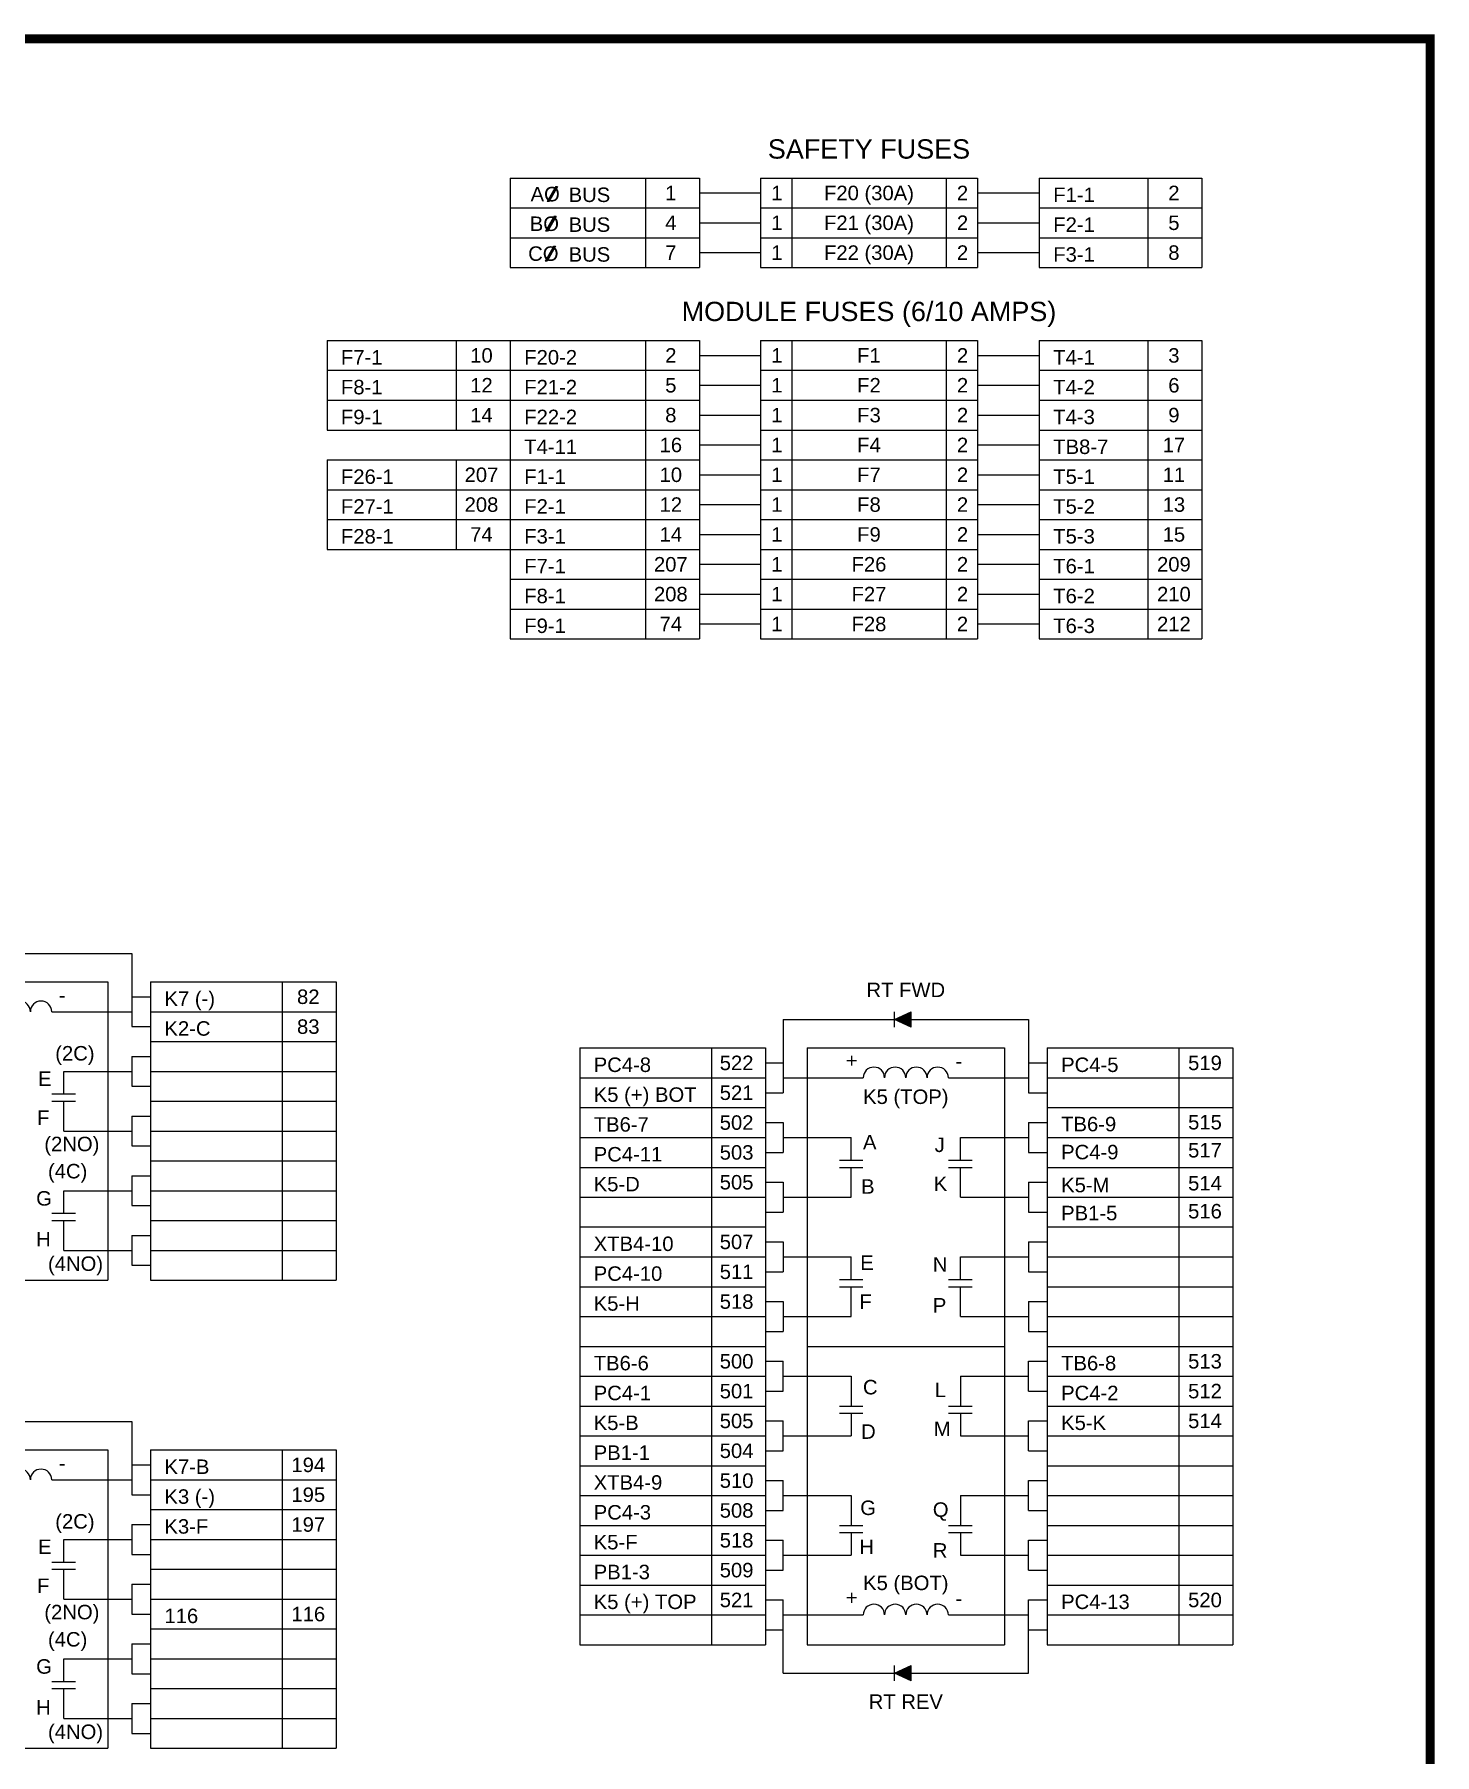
# Model space of a CAD drawing. Extents: x 1.4 to 18.1, y -1.6 to 8.8.
# Drawn here: x 13.53 to 18.06, y 3.21 to 8.78 of the extents above; entities that cross this region are included whole.
import ezdxf
from ezdxf.enums import TextEntityAlignment as Align

# ---------------------------------------------------------------- set-up
doc = ezdxf.new("R2010")
doc.units = 0
doc.header["$MEASUREMENT"] = 0
doc.layers.get('0').update_dxf_attribs({"linetype": 'CONTINUOUS'})
doc.layers.add('DRAWING', color=7, linetype='CONTINUOUS')
doc.styles.get("Standard").update_dxf_attribs({"font": 'ARIAL.TTF'})

# ---------------------------------------------------------------- blocks, each defined once
blk = doc.blocks.new('C_phase')
h = blk.add_hatch(color=256)
h.paths.add_polyline_path([(0.0991, -0.0264), (0.1066, -0.0264), (0.1439, 0.0382), (0.1364, 0.0382)], flags=16)
h.paths.add_polyline_path([(0.0134, -0.0425), (0.1685, -0.0425), (0.1685, 0.0545), (0.0134, 0.0545)], flags=9)
for p, q in [((0.1364, 0.0382), (0.0991, -0.0264)), ((0.1439, 0.0382), (0.1066, -0.0264)), ((0.1364, 0.0382), (0.1439, 0.0382)), ((0.1066, -0.0264), (0.0991, -0.0264))]:
    blk.add_line(p, q)
blk.add_text('CO', height=0.0625).set_placement((0.0253, -0.0253))
blk = doc.blocks.new('B_phase')
h = blk.add_hatch(color=256)
h.paths.add_polyline_path([(0.0939, -0.0314), (0.1014, -0.0314), (0.1387, 0.0332), (0.1312, 0.0332)], flags=16)
h.paths.add_polyline_path([(0.0103, -0.0476), (0.1585, -0.0476), (0.1585, 0.0494), (0.0103, 0.0494)], flags=9)
for p, q in [((0.1312, 0.0332), (0.0939, -0.0314)), ((0.1387, 0.0332), (0.1014, -0.0314)), ((0.1312, 0.0332), (0.1387, 0.0332)), ((0.1014, -0.0314), (0.0939, -0.0314))]:
    blk.add_line(p, q)
blk.add_text('BO', height=0.0625).set_placement((0.0253, -0.0303))
blk = doc.blocks.new('A_phase')
h = blk.add_hatch(color=256)
h.paths.add_polyline_path([(0.1, -0.0335), (0.1076, -0.0335), (0.1449, 0.0311), (0.1373, 0.0311)], flags=16)
h.paths.add_polyline_path([(0.0099, -0.0497), (0.1646, -0.0497), (0.1646, 0.0473), (0.0099, 0.0473)], flags=9)
for p, q in [((0.1373, 0.0311), (0.1, -0.0335)), ((0.1449, 0.0311), (0.1076, -0.0335)), ((0.1373, 0.0311), (0.1449, 0.0311)), ((0.1076, -0.0335), (0.1, -0.0335))]:
    blk.add_line(p, q)
blk.add_text('AO', height=0.0625).set_placement((0.0289, -0.0324))
blk = doc.blocks.new('NPCAP')
for p, q in [((0, 0.0508), (0, -0.0508)), ((0.0312, 0.0508), (0.0312, -0.0508))]:
    blk.add_line(p, q)
blk = doc.blocks.new('coil')
for centre in [(0.046, 0), (0.1379, 0), (0.2298, 0), (0.3217, 0)]:
    blk.add_arc(centre, 0.046, 0, 180)
blk = doc.blocks.new('DIODE')
blk.add_hatch(color=256).paths.add_polyline_path([(0.0721, 0), (0, 0.0333), (0, -0.0333)])
for p, q in [((0, 0.0333), (0.0721, 0)), ((0, 0.0333), (0, -0.0333)), ((0.0721, 0), (0, -0.0333)), ((0.0721, 0.0333), (0.0721, -0.0333))]:
    blk.add_line(p, q)

msp = doc.modelspace()

# ---------------------------------------------------------------- linework, layer by layer
at = {"color": 7, "const_width": 0.0288}
msp.add_lwpolyline([(18.0458, -1.6321), (18.0458, 8.7631), (1.4135, 8.7631), (1.4135, -1.6321)], close=True, dxfattribs=at)
at = {"layer": 'DRAWING', "color": 7}
for p, q in [((15.0684, 8.3126), (15.6812, 8.3126)), ((15.0684, 8.3126), (15.0684, 8.0229)), ((15.5064, 8.3126), (15.5064, 8.0229)), ((15.6812, 8.3126), (15.6812, 8.0229)), ((15.8785, 8.3126), (16.5802, 8.3126)), ((15.8785, 8.3126), (15.8785, 8.0229)), ((15.9793, 8.3126), (15.9793, 8.0229)), ((16.4795, 8.3126), (16.4795, 8.0229)), ((16.5802, 8.3126), (16.5802, 8.0229)), ((16.7808, 8.3126), (17.3065, 8.3126)), ((16.7808, 8.3126), (16.7808, 8.0229)), ((17.1317, 8.3126), (17.1317, 8.0229)), ((17.3065, 8.3126), (17.3065, 8.0229)), ((15.6812, 8.2643), (15.8785, 8.2643)), ((16.5802, 8.2643), (16.7808, 8.2643)), ((15.0684, 8.2161), (15.6812, 8.2161)), ((15.8785, 8.2161), (16.5802, 8.2161)), ((16.7808, 8.2161), (17.3065, 8.2161)), ((15.6812, 8.1678), (15.8785, 8.1678)), ((16.5802, 8.1678), (16.7808, 8.1678)), ((15.0684, 8.1195), (15.6812, 8.1195)), ((15.8785, 8.1195), (16.5802, 8.1195)), ((16.7808, 8.1195), (17.3065, 8.1195)), ((15.0684, 8.0229), (15.6812, 8.0229)), ((15.6812, 8.0712), (15.8785, 8.0712)), ((15.8785, 8.0229), (16.5802, 8.0229)), ((16.5802, 8.0712), (16.7808, 8.0712)), ((16.7808, 8.0229), (17.3065, 8.0229)), ((14.4751, 7.7866), (14.4751, 7.4969)), ((14.4751, 7.7866), (15.6812, 7.7866)), ((14.8935, 7.7866), (14.8935, 7.4969)), ((15.0684, 7.7866), (15.0684, 6.8208)), ((15.5064, 7.7866), (15.5064, 6.8208)), ((15.6812, 7.7866), (15.6812, 6.8208)), ((15.8785, 7.7866), (16.5802, 7.7866)), ((15.8785, 7.7866), (15.8785, 6.8208)), ((15.9793, 7.7866), (15.9793, 6.8208)), ((16.4795, 7.7866), (16.4795, 6.8208)), ((16.5802, 7.7866), (16.5802, 6.8208)), ((16.7808, 7.7866), (16.7808, 6.8208)), ((16.7808, 7.7866), (17.3065, 7.7866)), ((17.1317, 7.7866), (17.1317, 6.8208)), ((17.3065, 7.7866), (17.3065, 6.8208)), ((14.4751, 7.6901), (15.6812, 7.6901)), ((15.6812, 7.7384), (15.8785, 7.7384)), ((15.8785, 7.6901), (16.5802, 7.6901)), ((16.5802, 7.7384), (16.7808, 7.7384)), ((16.7808, 7.6901), (17.3065, 7.6901)), ((15.6812, 7.6418), (15.8785, 7.6418)), ((16.5802, 7.6418), (16.7808, 7.6418)), ((14.4751, 7.5935), (15.6812, 7.5935)), ((15.8785, 7.5935), (16.5802, 7.5935)), ((16.7808, 7.5935), (17.3065, 7.5935)), ((15.6812, 7.5452), (15.8785, 7.5452)), ((16.5802, 7.5452), (16.7808, 7.5452)), ((14.4751, 7.4969), (15.6812, 7.4969)), ((15.8785, 7.4969), (16.5802, 7.4969)), ((16.7808, 7.4969), (17.3065, 7.4969)), ((15.6812, 7.4486), (15.8785, 7.4486)), ((16.5802, 7.4486), (16.7808, 7.4486)), ((14.4751, 7.4003), (15.6812, 7.4003)), ((14.4751, 7.4003), (14.4751, 7.1106)), ((14.8935, 7.4003), (14.8935, 7.1106)), ((15.6812, 7.352), (15.8785, 7.352)), ((15.8785, 7.4003), (16.5802, 7.4003)), ((16.5802, 7.352), (16.7808, 7.352)), ((16.7808, 7.4003), (17.3065, 7.4003)), ((14.4751, 7.3037), (15.6812, 7.3037)), ((15.8785, 7.3037), (16.5802, 7.3037)), ((16.7808, 7.3037), (17.3065, 7.3037)), ((15.6812, 7.2555), (15.8785, 7.2555)), ((16.5802, 7.2555), (16.7808, 7.2555)), ((14.4751, 7.2072), (15.6812, 7.2072)), ((15.8785, 7.2072), (16.5802, 7.2072)), ((16.7808, 7.2072), (17.3065, 7.2072)), ((15.6812, 7.1589), (15.8785, 7.1589)), ((16.5802, 7.1589), (16.7808, 7.1589)), ((14.4751, 7.1106), (15.6812, 7.1106)), ((15.8785, 7.1106), (16.5802, 7.1106)), ((16.7808, 7.1106), (17.3065, 7.1106)), ((15.6812, 7.0623), (15.8785, 7.0623)), ((16.5802, 7.0623), (16.7808, 7.0623)), ((15.0684, 7.014), (15.6812, 7.014)), ((15.6812, 6.9657), (15.8785, 6.9657)), ((15.8785, 7.014), (16.5802, 7.014)), ((16.5802, 6.9657), (16.7808, 6.9657)), ((16.7808, 7.014), (17.3065, 7.014)), ((15.0684, 6.9174), (15.6812, 6.9174)), ((15.8785, 6.9174), (16.5802, 6.9174)), ((16.7808, 6.9174), (17.3065, 6.9174)), ((15.6812, 6.8691), (15.8785, 6.8691)), ((16.5802, 6.8691), (16.7808, 6.8691)), ((15.0684, 6.8208), (15.6812, 6.8208)), ((15.8785, 6.8208), (16.5802, 6.8208)), ((16.7808, 6.8208), (17.3065, 6.8208)), ((13.0489, 5.8024), (13.8433, 5.8024)), ((13.8433, 5.8024), (13.8433, 5.5657)), ((13.1265, 5.7105), (13.7657, 5.7105)), ((13.7657, 5.7105), (13.7657, 4.7447)), ((13.9037, 5.7105), (13.9037, 4.7447)), ((13.9037, 5.7105), (14.5047, 5.7105)), ((14.3298, 5.7105), (14.3298, 4.7447)), ((14.5047, 5.7105), (14.5047, 4.7447)), ((13.8433, 5.6623), (13.9037, 5.6623)), ((13.584, 5.614), (13.8433, 5.614)), ((13.9037, 5.614), (14.5047, 5.614)), ((15.9513, 5.5883), (16.7458, 5.5883)), ((15.9513, 5.5883), (15.9513, 5.3516)), ((16.7458, 5.5883), (16.7458, 5.3516)), ((13.8433, 5.5657), (13.9037, 5.5657)), ((13.9037, 5.5174), (14.5047, 5.5174)), ((13.8433, 5.4691), (13.8433, 5.3725)), ((13.8433, 5.4691), (13.9037, 5.4691)), ((15.2932, 5.4964), (15.2932, 3.5648)), ((15.2932, 5.4964), (15.8941, 5.4964)), ((15.7193, 5.4964), (15.7193, 3.5648)), ((15.8941, 5.4964), (15.8941, 3.5648)), ((16.029, 5.4964), (16.029, 3.5648)), ((16.029, 5.4964), (16.6681, 5.4964)), ((16.6681, 5.4964), (16.6681, 3.5648)), ((16.8062, 5.4964), (17.4071, 5.4964)), ((16.8062, 5.4964), (16.8062, 3.5648)), ((17.2323, 5.4964), (17.2323, 3.5648)), ((17.4071, 5.4964), (17.4071, 3.5648)), ((13.6229, 5.4208), (13.8433, 5.4208)), ((13.6229, 5.3477), (13.6229, 5.4208)), ((13.9037, 5.4208), (14.5047, 5.4208)), ((15.8941, 5.4482), (15.9513, 5.4482)), ((16.7458, 5.4482), (16.8062, 5.4482)), ((13.8433, 5.3725), (13.9037, 5.3725)), ((15.2932, 5.3999), (15.8941, 5.3999)), ((15.8941, 5.3516), (15.9513, 5.3516)), ((15.9513, 5.3999), (16.2107, 5.3999)), ((16.4864, 5.3999), (16.7458, 5.3999)), ((16.7458, 5.3516), (16.8062, 5.3516)), ((16.8062, 5.3999), (17.4071, 5.3999)), ((13.6229, 5.2276), (13.6229, 5.3242)), ((13.9037, 5.3242), (14.5047, 5.3242)), ((15.2932, 5.3033), (15.8941, 5.3033)), ((16.8062, 5.3033), (17.4071, 5.3033)), ((13.8433, 5.2759), (13.8433, 5.1793)), ((13.8433, 5.2759), (13.9037, 5.2759)), ((15.8941, 5.255), (15.9513, 5.255)), ((15.9513, 5.255), (15.9513, 5.1584)), ((16.7458, 5.255), (16.7458, 5.1584)), ((16.7458, 5.255), (16.8062, 5.255)), ((13.6229, 5.2276), (13.8433, 5.2276)), ((13.8433, 5.1793), (13.9037, 5.1793)), ((13.9037, 5.2276), (14.5047, 5.2276)), ((15.2932, 5.2067), (15.8941, 5.2067)), ((15.9513, 5.2067), (16.1717, 5.2067)), ((16.1717, 5.1336), (16.1717, 5.2067)), ((16.5254, 5.2067), (16.7458, 5.2067)), ((16.5254, 5.1336), (16.5254, 5.2067)), ((16.8062, 5.2067), (17.4071, 5.2067)), ((13.9037, 5.1311), (14.5047, 5.1311)), ((15.8941, 5.1584), (15.9513, 5.1584)), ((16.7458, 5.1584), (16.8062, 5.1584)), ((13.8433, 5.0828), (13.8433, 4.9862)), ((13.8433, 5.0828), (13.9037, 5.0828)), ((15.2932, 5.1101), (15.8941, 5.1101)), ((16.1717, 5.0135), (16.1717, 5.1101)), ((16.5254, 5.0135), (16.5254, 5.1101)), ((16.8062, 5.1101), (17.4071, 5.1101)), ((13.6229, 4.9613), (13.6229, 5.0345)), ((13.6229, 5.0345), (13.8433, 5.0345)), ((13.9037, 5.0345), (14.5047, 5.0345)), ((15.2932, 5.0135), (15.8941, 5.0135)), ((15.8941, 5.0618), (15.9513, 5.0618)), ((15.9513, 5.0618), (15.9513, 4.9653)), ((15.9513, 5.0135), (16.1717, 5.0135)), ((16.5254, 5.0135), (16.7458, 5.0135)), ((16.7458, 5.0618), (16.7458, 4.9653)), ((16.7458, 5.0618), (16.8062, 5.0618)), ((16.8062, 5.0135), (17.4071, 5.0135)), ((13.8433, 4.9862), (13.9037, 4.9862)), ((15.8941, 4.9653), (15.9513, 4.9653)), ((16.7458, 4.9653), (16.8062, 4.9653)), ((13.6229, 4.8413), (13.6229, 4.9379)), ((13.9037, 4.9379), (14.5047, 4.9379)), ((15.2932, 4.917), (15.8941, 4.917)), ((16.8062, 4.917), (17.4071, 4.917)), ((13.8433, 4.8896), (13.8433, 4.793)), ((13.8433, 4.8896), (13.9037, 4.8896)), ((15.8941, 4.8687), (15.9513, 4.8687)), ((15.9513, 4.8687), (15.9513, 4.7721)), ((16.7458, 4.8687), (16.7458, 4.7721)), ((16.7458, 4.8687), (16.8062, 4.8687)), ((13.6229, 4.8413), (13.8433, 4.8413)), ((13.8433, 4.793), (13.9037, 4.793)), ((13.9037, 4.8413), (14.5047, 4.8413)), ((15.2932, 4.8204), (15.8941, 4.8204)), ((15.9513, 4.8204), (16.1717, 4.8204)), ((16.1717, 4.7472), (16.1717, 4.8204)), ((16.5254, 4.7472), (16.5254, 4.8204)), ((16.5254, 4.8204), (16.7458, 4.8204)), ((16.8062, 4.8204), (17.4071, 4.8204)), ((13.1265, 4.7447), (13.7657, 4.7447)), ((13.9037, 4.7447), (14.5047, 4.7447)), ((15.8941, 4.7721), (15.9513, 4.7721)), ((16.7458, 4.7721), (16.8062, 4.7721)), ((15.2932, 4.7238), (15.8941, 4.7238)), ((16.1717, 4.6272), (16.1717, 4.7238)), ((16.5254, 4.6272), (16.5254, 4.7238)), ((16.8062, 4.7238), (17.4071, 4.7238)), ((15.2932, 4.6272), (15.8941, 4.6272)), ((15.8941, 4.6755), (15.9513, 4.6755)), ((15.9513, 4.6755), (15.9513, 4.5789)), ((15.9513, 4.6272), (16.1717, 4.6272)), ((16.5254, 4.6272), (16.7458, 4.6272)), ((16.7458, 4.6755), (16.7458, 4.5789)), ((16.7458, 4.6755), (16.8062, 4.6755)), ((16.8062, 4.6272), (17.4071, 4.6272)), ((15.8941, 4.5789), (15.9513, 4.5789)), ((16.7458, 4.5789), (16.8062, 4.5789)), ((15.2932, 4.5306), (15.8941, 4.5306)), ((15.2932, 4.5306), (15.8941, 4.5306)), ((16.029, 4.5306), (16.6681, 4.5306)), ((16.8062, 4.5306), (17.4071, 4.5306)), ((16.8062, 4.5306), (17.4071, 4.5306)), ((15.8941, 4.4823), (15.9513, 4.4823)), ((15.9513, 4.3858), (15.9513, 4.4823)), ((16.7458, 4.4823), (16.8062, 4.4823)), ((16.7458, 4.3858), (16.7458, 4.4823)), ((15.2932, 4.4341), (15.8941, 4.4341)), ((15.9513, 4.4341), (16.1717, 4.4341)), ((16.1717, 4.4341), (16.1717, 4.3375)), ((16.5254, 4.4341), (16.7458, 4.4341)), ((16.5254, 4.4341), (16.5254, 4.3375)), ((16.8062, 4.4341), (17.4071, 4.4341)), ((15.8941, 4.3858), (15.9513, 4.3858)), ((16.7458, 4.3858), (16.8062, 4.3858)), ((15.2932, 4.3375), (15.8941, 4.3375)), ((15.8941, 4.2892), (15.9513, 4.2892)), ((15.9513, 4.1926), (15.9513, 4.2892)), ((16.1717, 4.314), (16.1717, 4.2409)), ((16.5254, 4.314), (16.5254, 4.2409)), ((16.7458, 4.2892), (16.8062, 4.2892)), ((16.7458, 4.1926), (16.7458, 4.2892)), ((16.8062, 4.3375), (17.4071, 4.3375)), ((13.0489, 4.2871), (13.8433, 4.2871)), ((13.8433, 4.2871), (13.8433, 4.0504)), ((15.2932, 4.2409), (15.8941, 4.2409)), ((15.9513, 4.2409), (16.1717, 4.2409)), ((16.5254, 4.2409), (16.7458, 4.2409)), ((16.8062, 4.2409), (17.4071, 4.2409)), ((13.1265, 4.1952), (13.7657, 4.1952)), ((13.7657, 4.1952), (13.7657, 3.2294)), ((13.9037, 4.1952), (13.9037, 3.2294)), ((13.9037, 4.1952), (14.5047, 4.1952)), ((14.3298, 4.1952), (14.3298, 3.2294)), ((14.5047, 4.1952), (14.5047, 3.2294)), ((15.8941, 4.1926), (15.9513, 4.1926)), ((16.7458, 4.1926), (16.8062, 4.1926)), ((13.8433, 4.1469), (13.9037, 4.1469)), ((15.2932, 4.1443), (15.8941, 4.1443)), ((16.8062, 4.1443), (17.4071, 4.1443)), ((13.584, 4.0986), (13.8433, 4.0986)), ((13.9037, 4.0986), (14.5047, 4.0986)), ((15.8941, 4.096), (15.9513, 4.096)), ((15.9513, 3.9994), (15.9513, 4.096)), ((16.7458, 3.9994), (16.7458, 4.096)), ((16.7458, 4.096), (16.8062, 4.096)), ((13.8433, 4.0504), (13.9037, 4.0504)), ((15.2932, 4.0477), (15.8941, 4.0477)), ((15.9513, 4.0477), (16.1717, 4.0477)), ((16.1717, 4.0477), (16.1717, 3.9511)), ((16.5254, 4.0477), (16.7458, 4.0477)), ((16.5254, 4.0477), (16.5254, 3.9511)), ((16.8062, 4.0477), (17.4071, 4.0477)), ((13.8433, 3.9538), (13.8433, 3.8572)), ((13.8433, 3.9538), (13.9037, 3.9538)), ((13.9037, 4.0021), (14.5047, 4.0021)), ((15.8941, 3.9994), (15.9513, 3.9994)), ((16.7458, 3.9994), (16.8062, 3.9994)), ((13.6229, 3.9055), (13.8433, 3.9055)), ((13.6229, 3.8323), (13.6229, 3.9055)), ((13.9037, 3.9055), (14.5047, 3.9055)), ((15.2932, 3.9511), (15.8941, 3.9511)), ((15.8941, 3.9029), (15.9513, 3.9029)), ((15.9513, 3.8063), (15.9513, 3.9029)), ((16.1717, 3.9277), (16.1717, 3.8546)), ((16.5254, 3.9277), (16.5254, 3.8546)), ((16.7458, 3.8063), (16.7458, 3.9029)), ((16.7458, 3.9029), (16.8062, 3.9029)), ((16.8062, 3.9511), (17.4071, 3.9511)), ((13.8433, 3.8572), (13.9037, 3.8572)), ((15.2932, 3.8546), (15.8941, 3.8546)), ((15.9513, 3.8546), (16.1717, 3.8546)), ((16.5254, 3.8546), (16.7458, 3.8546)), ((16.8062, 3.8546), (17.4071, 3.8546)), ((13.6229, 3.7123), (13.6229, 3.8089)), ((13.9037, 3.8089), (14.5047, 3.8089)), ((15.8941, 3.8063), (15.9513, 3.8063)), ((16.7458, 3.8063), (16.8062, 3.8063)), ((13.8433, 3.7606), (13.8433, 3.664)), ((13.8433, 3.7606), (13.9037, 3.7606)), ((15.2932, 3.758), (15.8941, 3.758)), ((16.8062, 3.758), (17.4071, 3.758)), ((13.6229, 3.7123), (13.8433, 3.7123)), ((13.9037, 3.7123), (14.5047, 3.7123)), ((15.8941, 3.7097), (15.9513, 3.7097)), ((15.9513, 3.473), (15.9513, 3.7097)), ((16.7458, 3.473), (16.7458, 3.7097)), ((16.7458, 3.7097), (16.8062, 3.7097)), ((13.8433, 3.664), (13.9037, 3.664)), ((15.2932, 3.6614), (15.8941, 3.6614)), ((15.9513, 3.6614), (16.2107, 3.6614)), ((16.4864, 3.6614), (16.7458, 3.6614)), ((16.8062, 3.6614), (17.4071, 3.6614)), ((13.8433, 3.5675), (13.8433, 3.4709)), ((13.8433, 3.5675), (13.9037, 3.5675)), ((13.9037, 3.6157), (14.5047, 3.6157)), ((15.2932, 3.5648), (15.8941, 3.5648)), ((15.8941, 3.6131), (15.9513, 3.6131)), ((16.029, 3.5648), (16.6681, 3.5648)), ((16.7458, 3.6131), (16.8062, 3.6131)), ((16.8062, 3.5648), (17.4071, 3.5648)), ((13.6229, 3.446), (13.6229, 3.5192)), ((13.6229, 3.5192), (13.8433, 3.5192)), ((13.9037, 3.5192), (14.5047, 3.5192)), ((13.8433, 3.4709), (13.9037, 3.4709)), ((15.9513, 3.473), (16.7458, 3.473)), ((13.6229, 3.326), (13.6229, 3.4226)), ((13.9037, 3.4226), (14.5047, 3.4226)), ((13.8433, 3.3743), (13.8433, 3.2777)), ((13.8433, 3.3743), (13.9037, 3.3743)), ((13.6229, 3.326), (13.8433, 3.326)), ((13.9037, 3.326), (14.5047, 3.326)), ((13.8433, 3.2777), (13.9037, 3.2777)), ((13.1265, 3.2294), (13.7657, 3.2294)), ((13.9037, 3.2294), (14.5047, 3.2294))]:
    msp.add_line(p, q, dxfattribs=at)

# ---------------------------------------------------------------- block references
at = {"layer": 'DRAWING', "color": 7, "xscale": 0.75, "yscale": 0.75, "zscale": 0.75}
for name, p in [('A_phase', (15.1124, 8.2613)), ('B_phase', (15.1124, 8.1639)), ('C_phase', (15.1073, 8.0635)), ('coil', (13.3082, 5.614)), ('coil', (16.2107, 5.3999)), ('coil', (13.3082, 4.0986)), ('coil', (16.2107, 3.6614))]:
    msp.add_blockref(name, p, dxfattribs=at)
at = {"layer": 'DRAWING', "color": 7, "yscale": 0.75, "zscale": 0.75}
for name, p, xscale, rotation in [('DIODE', (16.3662, 5.5883), 0.75, 180), ('NPCAP', (13.6229, 5.3242), 0.75, 90), ('NPCAP', (16.1717, 5.1101), 0.75, 90), ('NPCAP', (16.5254, 5.1101), 0.75, 90), ('NPCAP', (13.6229, 4.9379), 0.75, 90), ('NPCAP', (16.1717, 4.7238), 0.75, 90), ('NPCAP', (16.5254, 4.7238), 0.75, 90), ('NPCAP', (16.1717, 4.3375), -0.75, 90), ('NPCAP', (16.5254, 4.3375), -0.75, 90), ('NPCAP', (16.1717, 3.9511), -0.75, 90), ('NPCAP', (16.5254, 3.9511), -0.75, 90), ('NPCAP', (13.6229, 3.8089), 0.75, 90), ('DIODE', (16.3662, 3.473), 0.75, 180), ('NPCAP', (13.6229, 3.4226), 0.75, 90)]:
    msp.add_blockref(name, p, dxfattribs=dict(at, xscale=xscale, rotation=rotation))

# ---------------------------------------------------------------- texts
at = {"layer": 'DRAWING', "color": 7}
for s, height, p in [('SAFETY FUSES', 0.0625, (16.2294, 8.3754)), ('MODULE FUSES (6/10 AMPS)', 0.0625, (16.2294, 7.8495)), ('RT FWD', 0.04688, (16.3486, 5.6611)), ('K5 (TOP)', 0.04688, (16.3486, 5.3152)), ('K5 (BOT)', 0.04688, (16.3486, 3.7415)), ('RT REV', 0.04688, (16.3486, 3.3571))]:
    msp.add_text(s, height=height, dxfattribs=at).set_placement(p, align=Align.CENTER)
for s, height, p in [('BUS', 0.04688, (15.2572, 8.2349)), ('F1-1', 0.04688, (16.8259, 8.2349)), ('BUS', 0.04688, (15.2572, 8.1383)), ('F2-1', 0.04688, (16.8259, 8.1383)), ('BUS', 0.04688, (15.2572, 8.0418)), ('F3-1', 0.04688, (16.8259, 8.0418)), ('F7-1', 0.04688, (14.5202, 7.7089)), ('F20-2', 0.04688, (15.1135, 7.7089)), ('T4-1', 0.04688, (16.8259, 7.7089)), ('F8-1', 0.04688, (14.5202, 7.6123)), ('F21-2', 0.04688, (15.1135, 7.6123)), ('T4-2', 0.04688, (16.8259, 7.6123)), ('F9-1', 0.04688, (14.5202, 7.5158)), ('F22-2', 0.04688, (15.1135, 7.5158)), ('T4-3', 0.04688, (16.8259, 7.5158)), ('T4-11', 0.04688, (15.1135, 7.4192)), ('TB8-7', 0.04688, (16.8259, 7.4192)), ('F26-1', 0.04688, (14.5202, 7.3226)), ('F1-1', 0.04688, (15.1135, 7.3226)), ('T5-1', 0.04688, (16.8259, 7.3226)), ('F27-1', 0.04688, (14.5202, 7.226)), ('F2-1', 0.04688, (15.1135, 7.226)), ('T5-2', 0.04688, (16.8259, 7.226)), ('F28-1', 0.04688, (14.5202, 7.1294)), ('F3-1', 0.04688, (15.1135, 7.1294)), ('T5-3', 0.04688, (16.8259, 7.1294)), ('F7-1', 0.04688, (15.1135, 7.0329)), ('T6-1', 0.04688, (16.8259, 7.0329)), ('F8-1', 0.04688, (15.1135, 6.9363)), ('T6-2', 0.04688, (16.8259, 6.9363)), ('F9-1', 0.04688, (15.1135, 6.8397)), ('T6-3', 0.04688, (16.8259, 6.8397)), ('K7 (-)', 0.04688, (13.9489, 5.6328)), ('-', 0.0469, (13.6071, 5.6439)), ('K2-C', 0.04688, (13.9489, 5.5362)), ('(2C)', 0.04688, (13.5954, 5.4559)), ('PC4-8', 0.04688, (15.3384, 5.4187)), ('+', 0.0469, (16.1541, 5.4327)), ('PC4-5', 0.04688, (16.8514, 5.4187)), ('E', 0.0469, (13.5395, 5.3737)), ('-', 0.0469, (16.5096, 5.4298)), ('K5 (+) BOT', 0.04688, (15.3384, 5.3221)), ('F', 0.0469, (13.5366, 5.2475)), ('TB6-7', 0.04688, (15.3384, 5.2256)), ('TB6-9', 0.04688, (16.8514, 5.2267)), ('(2NO)', 0.04688, (13.5601, 5.1623)), ('A', 0.0469, (16.2099, 5.1684)), ('J', 0.0469, (16.442, 5.1596)), ('PC4-9', 0.04688, (16.8514, 5.1361)), ('(4C)', 0.04688, (13.5719, 5.0743)), ('PC4-11', 0.04688, (15.3384, 5.129)), ('K5-D', 0.04688, (15.3384, 5.0324)), ('B', 0.0469, (16.204, 5.0246)), ('K', 0.0469, (16.4391, 5.0334)), ('K5-M', 0.04688, (16.8514, 5.0294)), ('G', 0.0469, (13.5337, 4.9862)), ('PB1-5', 0.04688, (16.8514, 4.9387)), ('H', 0.0469, (13.5337, 4.854)), ('XTB4-10', 0.04688, (15.3384, 4.8392)), ('(4NO)', 0.04688, (13.5719, 4.7748)), ('PC4-10', 0.04688, (15.3384, 4.7427)), ('E', 0.0469, (16.2011, 4.7779)), ('N', 0.0469, (16.4361, 4.7721)), ('K5-H', 0.04688, (15.3384, 4.6461)), ('F', 0.0469, (16.1981, 4.6517)), ('P', 0.0469, (16.4361, 4.64)), ('TB6-6', 0.04688, (15.3384, 4.4529)), ('TB6-8', 0.04688, (16.8514, 4.4529)), ('PC4-1', 0.04688, (15.3384, 4.3563)), ('C', 0.0469, (16.2099, 4.3751)), ('L', 0.0469, (16.442, 4.3663)), ('PC4-2', 0.04688, (16.8514, 4.3563)), ('K5-B', 0.04688, (15.3384, 4.2598)), ('K5-K', 0.04688, (16.8514, 4.2598)), ('D', 0.0469, (16.204, 4.2312)), ('M', 0.0469, (16.4391, 4.24)), ('PB1-1', 0.04688, (15.3384, 4.1632)), ('-', 0.0469, (13.6071, 4.1285)), ('K7-B', 0.04688, (13.9489, 4.1175)), ('K3 (-)', 0.04688, (13.9489, 4.0209)), ('XTB4-9', 0.04688, (15.3384, 4.0666)), ('PC4-3', 0.04688, (15.3384, 3.97)), ('G', 0.0469, (16.2011, 3.9846)), ('Q', 0.0469, (16.4361, 3.9787)), ('(2C)', 0.04688, (13.5954, 3.9406)), ('K3-F', 0.04688, (13.9489, 3.9243)), ('E', 0.0469, (13.5395, 3.8584)), ('K5-F', 0.04688, (15.3384, 3.8734)), ('H', 0.0469, (16.1981, 3.8583)), ('R', 0.0469, (16.4361, 3.8466)), ('PB1-3', 0.04688, (15.3384, 3.7768)), ('F', 0.0469, (13.5366, 3.7322)), ('+', 0.0469, (16.1541, 3.6942)), ('(2NO)', 0.04688, (13.5601, 3.647)), ('116', 0.04688, (13.9489, 3.6346)), ('K5 (+) TOP', 0.04688, (15.3384, 3.6803)), ('-', 0.0469, (16.5096, 3.6913)), ('PC4-13', 0.04688, (16.8514, 3.6803)), ('(4C)', 0.04688, (13.5719, 3.5589)), ('G', 0.0469, (13.5337, 3.4709)), ('H', 0.0469, (13.5337, 3.3387)), ('(4NO)', 0.04688, (13.5719, 3.2595))]:
    msp.add_text(s, height=height, dxfattribs=at).set_placement(p)
for s, height, p in [('1', 0.0469, (15.588, 8.2643)), ('1', 0.0469, (15.9313, 8.2643)), ('F20 (30A)', 0.04688, (16.2294, 8.2643)), ('2', 0.0469, (16.5322, 8.2643)), ('2', 0.0469, (17.2164, 8.2643)), ('4', 0.0469, (15.588, 8.1678)), ('1', 0.0469, (15.9313, 8.1678)), ('F21 (30A)', 0.04688, (16.2294, 8.1678)), ('2', 0.0469, (16.5322, 8.1678)), ('5', 0.0469, (17.2164, 8.1678)), ('7', 0.0469, (15.588, 8.0712)), ('1', 0.0469, (15.9313, 8.0712)), ('F22 (30A)', 0.04688, (16.2294, 8.0712)), ('2', 0.0469, (16.5322, 8.0712)), ('8', 0.0469, (17.2164, 8.0712)), ('10', 0.04688, (14.9751, 7.7384)), ('2', 0.0469, (15.588, 7.7384)), ('1', 0.0469, (15.9313, 7.7384)), ('F1', 0.04688, (16.2294, 7.7384)), ('2', 0.0469, (16.5322, 7.7384)), ('3', 0.0469, (17.2164, 7.7384)), ('12', 0.04688, (14.9751, 7.6418)), ('5', 0.0469, (15.588, 7.6418)), ('1', 0.0469, (15.9313, 7.6418)), ('F2', 0.04688, (16.2294, 7.6418)), ('2', 0.0469, (16.5322, 7.6418)), ('6', 0.0469, (17.2164, 7.6418)), ('14', 0.04688, (14.9751, 7.5452)), ('8', 0.0469, (15.588, 7.5452)), ('1', 0.0469, (15.9313, 7.5452)), ('F3', 0.04688, (16.2294, 7.5452)), ('2', 0.0469, (16.5322, 7.5452)), ('9', 0.0469, (17.2164, 7.5452)), ('16', 0.04688, (15.588, 7.4486)), ('1', 0.0469, (15.9313, 7.4486)), ('F4', 0.04688, (16.2294, 7.4486)), ('2', 0.0469, (16.5322, 7.4486)), ('17', 0.04688, (17.2164, 7.4486)), ('207', 0.04688, (14.9751, 7.352)), ('10', 0.04688, (15.588, 7.352)), ('1', 0.0469, (15.9313, 7.352)), ('F7', 0.04688, (16.2294, 7.352)), ('2', 0.0469, (16.5322, 7.352)), ('11', 0.04688, (17.2164, 7.352)), ('208', 0.04688, (14.9751, 7.2555)), ('12', 0.04688, (15.588, 7.2555)), ('1', 0.0469, (15.9313, 7.2555)), ('F8', 0.04688, (16.2294, 7.2555)), ('2', 0.0469, (16.5322, 7.2555)), ('13', 0.04688, (17.2164, 7.2555)), ('74', 0.04688, (14.9751, 7.1589)), ('14', 0.04688, (15.588, 7.1589)), ('1', 0.0469, (15.9313, 7.1589)), ('F9', 0.04688, (16.2294, 7.1589)), ('2', 0.0469, (16.5322, 7.1589)), ('15', 0.04688, (17.2164, 7.1589)), ('207', 0.04688, (15.588, 7.0623)), ('1', 0.0469, (15.9313, 7.0623)), ('F26', 0.04688, (16.2294, 7.0623)), ('2', 0.0469, (16.5322, 7.0623)), ('209', 0.04688, (17.2164, 7.0623)), ('208', 0.04688, (15.588, 6.9657)), ('1', 0.0469, (15.9313, 6.9657)), ('F27', 0.04688, (16.2294, 6.9657)), ('2', 0.0469, (16.5322, 6.9657)), ('210', 0.04688, (17.2164, 6.9657)), ('74', 0.04688, (15.588, 6.8691)), ('1', 0.0469, (15.9313, 6.8691)), ('F28', 0.04688, (16.2294, 6.8691)), ('2', 0.0469, (16.5322, 6.8691)), ('212', 0.04688, (17.2164, 6.8691)), ('82', 0.04688, (14.4145, 5.6623)), ('83', 0.04688, (14.4145, 5.5657)), ('522', 0.04688, (15.8009, 5.4482)), ('519', 0.04688, (17.317, 5.4482)), ('521', 0.04688, (15.8009, 5.3516)), ('502', 0.04688, (15.8009, 5.255)), ('515', 0.04688, (17.317, 5.2562)), ('503', 0.04688, (15.8009, 5.1584)), ('517', 0.04688, (17.317, 5.1655)), ('505', 0.04688, (15.8009, 5.0618)), ('514', 0.04688, (17.317, 5.0588)), ('516', 0.04688, (17.317, 4.9682)), ('507', 0.04688, (15.8009, 4.8687)), ('511', 0.04688, (15.8009, 4.7721)), ('518', 0.04688, (15.8009, 4.6755)), ('500', 0.04688, (15.8009, 4.4823)), ('513', 0.04688, (17.317, 4.4823)), ('501', 0.04688, (15.8009, 4.3858)), ('512', 0.04688, (17.317, 4.3858)), ('505', 0.04688, (15.8009, 4.2892)), ('514', 0.04688, (17.317, 4.2892)), ('504', 0.04688, (15.8009, 4.1926)), ('194', 0.04688, (14.4145, 4.1469)), ('195', 0.04688, (14.4145, 4.0504)), ('510', 0.04688, (15.8009, 4.096)), ('508', 0.04688, (15.8009, 3.9994)), ('197', 0.04688, (14.4145, 3.9538)), ('518', 0.04688, (15.8009, 3.9029)), ('509', 0.04688, (15.8009, 3.8063)), ('521', 0.04688, (15.8009, 3.7097)), ('520', 0.04688, (17.317, 3.7097)), ('116', 0.04688, (14.4145, 3.664))]:
    msp.add_text(s, height=height, dxfattribs=at).set_placement(p, align=Align.MIDDLE_CENTER)

doc.saveas('drawing.dxf')
